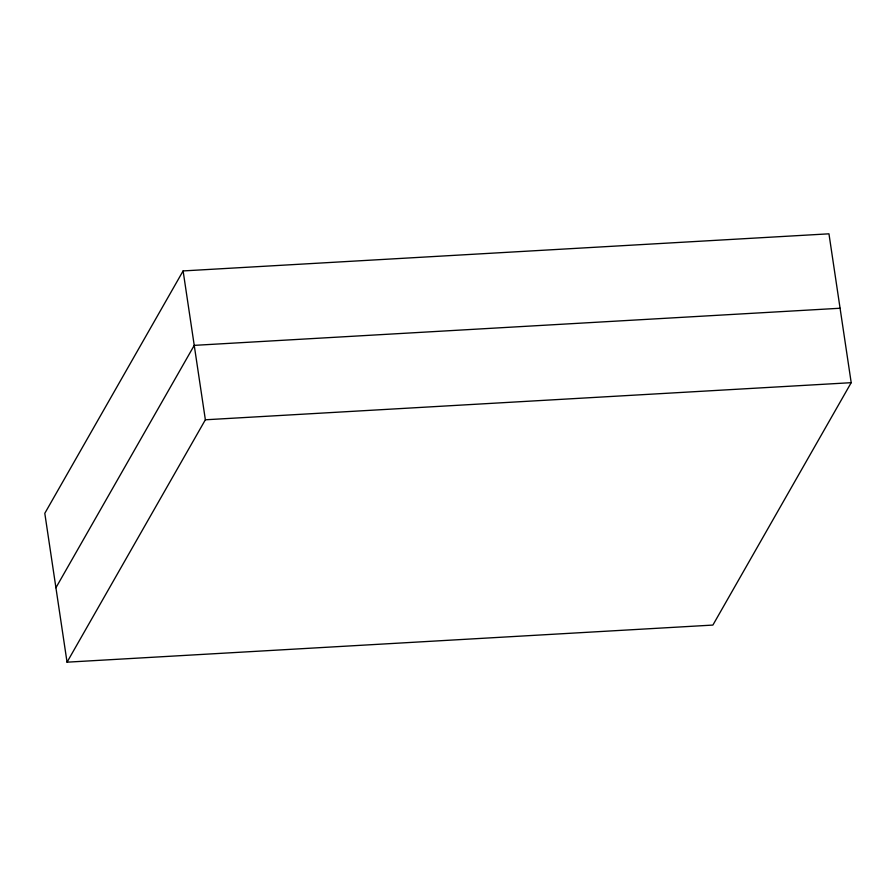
<?xml version="1.0" encoding="UTF-8"?>
<svg xmlns="http://www.w3.org/2000/svg" width="896" height="896" viewBox="0 0 896 896"><rect width="100%" height="100%" fill="white"/><g stroke="black" fill="none" stroke-linecap="round" stroke-linejoin="round"><path stroke-width="1.34" d="M183.109 270.928L44.8 513.318L67.043 662.178L712.891 625.072L851.2 382.682L828.957 233.822L183.109 270.928L205.363 419.787L67.043 662.178M55.922 587.754L194.242 345.363L840.078 308.246M205.363 419.787L851.2 382.682"/></g></svg>
